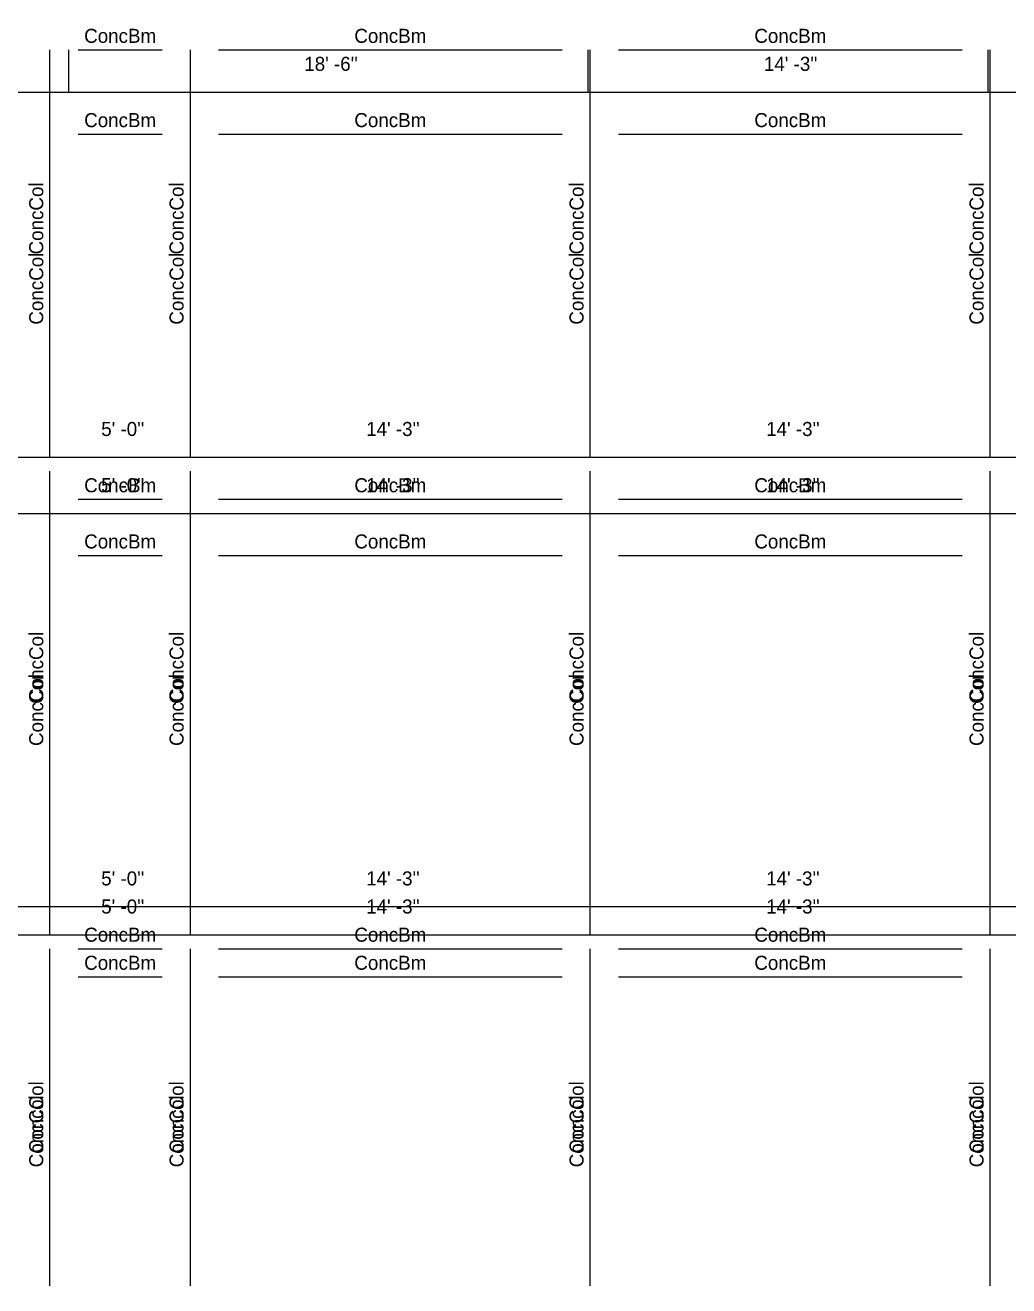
# Model space of a CAD drawing. Extents: x -38 to 2998, y -195 to 11529.
# Drawn here: x 332 to 753, y 2928 to 3467 of the extents above; entities that cross this region are included whole.
import ezdxf
from ezdxf.enums import TextEntityAlignment as Align

# ---------------------------------------------------------------- set-up
doc = ezdxf.new("R2010")
doc.units = 0
doc.header["$MEASUREMENT"] = 0
doc.layers.get('0').update_dxf_attribs({"linetype": 'CONTINUOUS'})
for name, color, linetype in [('CENTERLINES', 7, 'CONTINUOUS'), ('DIMENSIONS', 4, 'CONTINUOUS'), ('TEXT', 5, 'CONTINUOUS')]:
    doc.layers.add(name, color=color, linetype=linetype)
doc.dimstyles.get("Standard").update_dxf_attribs({"dimtxt": 0.18, "dimasz": 0.18, "dimexe": 0.18, "dimexo": 0.0625, "dimgap": 0.09, "dimtad": 0, "dimtih": 1, "dimtoh": 1, "dimdec": 4, "dimzin": 0, "dimtxsty": 'STANDARD', "dimcen": 0.09, "dimazin": 3, "dimtfac": 1, "dimtdec": 4, "dimtofl": 0, "dimtmove": 0, "dimatfit": 3, "dimtolj": 1, "dimtzin": 0})

# ---------------------------------------------------------------- blocks, each defined once
blk = doc.blocks.new('*D2131')
at = {"color": 1, "linetype": 'BYBLOCK'}
for points in [[(236.73, 3094.77), (235.67, 3093.71), (228.25, 3086.29), (227.19, 3085.23)], [(347.73, 3094.77), (346.67, 3093.71), (339.25, 3086.29), (338.19, 3085.23)]]:
    blk.add_solid(points, dxfattribs=at)
at = {"layer": 'DIMENSIONS', "color": 9, "linetype": 'BYBLOCK'}
for p, q in [((231.96, 3090), (231.96, 3108)), ((342.96, 3090), (342.96, 3108))]:
    blk.add_line(p, q, dxfattribs=at)
at = {"layer": 'DIMENSIONS', "color": 0, "linetype": 'BYBLOCK'}
blk.add_line((231.96, 3090), (342.96, 3090), dxfattribs=at)
at = {"layer": 'DIMENSIONS', "color": 0, "linetype": 'BYBLOCK', "insert": (287.46, 3102), "char_height": 6, "attachment_point": 5}
blk.add_mtext("\\A1; 9' -3''", dxfattribs=at)
blk = doc.blocks.new('*D2132')
at = {"color": 1, "linetype": 'BYBLOCK'}
for points in [[(347.73, 3094.77), (346.67, 3093.71), (339.25, 3086.29), (338.19, 3085.23)], [(407.73, 3094.77), (406.67, 3093.71), (399.25, 3086.29), (398.19, 3085.23)]]:
    blk.add_solid(points, dxfattribs=at)
at = {"layer": 'DIMENSIONS', "color": 9, "linetype": 'BYBLOCK'}
for p, q in [((342.96, 3090), (342.96, 3108)), ((402.96, 3090), (402.96, 3108))]:
    blk.add_line(p, q, dxfattribs=at)
at = {"layer": 'DIMENSIONS', "color": 0, "linetype": 'BYBLOCK'}
blk.add_line((342.96, 3090), (402.96, 3090), dxfattribs=at)
at = {"layer": 'DIMENSIONS', "color": 0, "linetype": 'BYBLOCK', "insert": (372.96, 3102), "char_height": 6, "attachment_point": 5}
blk.add_mtext("\\A1; 5' -0''", dxfattribs=at)
blk = doc.blocks.new('*D2133')
at = {"color": 1, "linetype": 'BYBLOCK'}
for points in [[(407.73, 3094.77), (406.67, 3093.71), (399.25, 3086.29), (398.19, 3085.23)], [(578.73, 3094.77), (577.67, 3093.71), (570.25, 3086.29), (569.19, 3085.23)]]:
    blk.add_solid(points, dxfattribs=at)
at = {"layer": 'DIMENSIONS', "color": 9, "linetype": 'BYBLOCK'}
for p, q in [((402.96, 3090), (402.96, 3108)), ((573.96, 3090), (573.96, 3108))]:
    blk.add_line(p, q, dxfattribs=at)
at = {"layer": 'DIMENSIONS', "color": 0, "linetype": 'BYBLOCK'}
blk.add_line((402.96, 3090), (573.96, 3090), dxfattribs=at)
at = {"layer": 'DIMENSIONS', "color": 0, "linetype": 'BYBLOCK', "insert": (488.46, 3102), "char_height": 6, "attachment_point": 5}
blk.add_mtext("\\A1; 14' -3''", dxfattribs=at)
blk = doc.blocks.new('*D2134')
at = {"color": 1, "linetype": 'BYBLOCK'}
for points in [[(578.73, 3094.77), (577.67, 3093.71), (570.25, 3086.29), (569.19, 3085.23)], [(749.73, 3094.77), (748.67, 3093.71), (741.25, 3086.29), (740.19, 3085.23)]]:
    blk.add_solid(points, dxfattribs=at)
at = {"layer": 'DIMENSIONS', "color": 9, "linetype": 'BYBLOCK'}
for p, q in [((573.96, 3090), (573.96, 3108)), ((744.96, 3090), (744.96, 3108))]:
    blk.add_line(p, q, dxfattribs=at)
at = {"layer": 'DIMENSIONS', "color": 0, "linetype": 'BYBLOCK'}
blk.add_line((573.96, 3090), (744.96, 3090), dxfattribs=at)
at = {"layer": 'DIMENSIONS', "color": 0, "linetype": 'BYBLOCK', "insert": (659.46, 3102), "char_height": 6, "attachment_point": 5}
blk.add_mtext("\\A1; 14' -3''", dxfattribs=at)
blk = doc.blocks.new('*D2135')
at = {"color": 1, "linetype": 'BYBLOCK'}
for points in [[(749.73, 3094.77), (748.67, 3093.71), (741.25, 3086.29), (740.19, 3085.23)], [(920.73, 3094.77), (919.67, 3093.71), (912.25, 3086.29), (911.19, 3085.23)]]:
    blk.add_solid(points, dxfattribs=at)
at = {"layer": 'DIMENSIONS', "color": 9, "linetype": 'BYBLOCK'}
for p, q in [((744.96, 3090), (744.96, 3108)), ((915.96, 3090), (915.96, 3108))]:
    blk.add_line(p, q, dxfattribs=at)
at = {"layer": 'DIMENSIONS', "color": 0, "linetype": 'BYBLOCK'}
blk.add_line((744.96, 3090), (915.96, 3090), dxfattribs=at)
at = {"layer": 'DIMENSIONS', "color": 0, "linetype": 'BYBLOCK', "insert": (830.46, 3102), "char_height": 6, "attachment_point": 5}
blk.add_mtext("\\A1; 14' -3''", dxfattribs=at)
blk = doc.blocks.new('*D2152')
at = {"color": 1, "linetype": 'BYBLOCK'}
for points in [[(236.73, 3286.77), (235.67, 3285.71), (228.25, 3278.29), (227.19, 3277.23)], [(347.73, 3286.77), (346.67, 3285.71), (339.25, 3278.29), (338.19, 3277.23)]]:
    blk.add_solid(points, dxfattribs=at)
at = {"layer": 'DIMENSIONS', "color": 9, "linetype": 'BYBLOCK'}
for p, q in [((231.96, 3282), (231.96, 3300)), ((342.96, 3282), (342.96, 3300))]:
    blk.add_line(p, q, dxfattribs=at)
at = {"layer": 'DIMENSIONS', "color": 0, "linetype": 'BYBLOCK'}
blk.add_line((231.96, 3282), (342.96, 3282), dxfattribs=at)
at = {"layer": 'DIMENSIONS', "color": 0, "linetype": 'BYBLOCK', "insert": (287.46, 3294), "char_height": 6, "attachment_point": 5}
blk.add_mtext("\\A1; 9' -3''", dxfattribs=at)
blk = doc.blocks.new('*D2153')
at = {"color": 1, "linetype": 'BYBLOCK'}
for points in [[(347.73, 3286.77), (346.67, 3285.71), (339.25, 3278.29), (338.19, 3277.23)], [(407.73, 3286.77), (406.67, 3285.71), (399.25, 3278.29), (398.19, 3277.23)]]:
    blk.add_solid(points, dxfattribs=at)
at = {"layer": 'DIMENSIONS', "color": 9, "linetype": 'BYBLOCK'}
for p, q in [((342.96, 3282), (342.96, 3300)), ((402.96, 3282), (402.96, 3300))]:
    blk.add_line(p, q, dxfattribs=at)
at = {"layer": 'DIMENSIONS', "color": 0, "linetype": 'BYBLOCK'}
blk.add_line((342.96, 3282), (402.96, 3282), dxfattribs=at)
at = {"layer": 'DIMENSIONS', "color": 0, "linetype": 'BYBLOCK', "insert": (372.96, 3294), "char_height": 6, "attachment_point": 5}
blk.add_mtext("\\A1; 5' -0''", dxfattribs=at)
blk = doc.blocks.new('*D2154')
at = {"color": 1, "linetype": 'BYBLOCK'}
for points in [[(407.73, 3286.77), (406.67, 3285.71), (399.25, 3278.29), (398.19, 3277.23)], [(578.73, 3286.77), (577.67, 3285.71), (570.25, 3278.29), (569.19, 3277.23)]]:
    blk.add_solid(points, dxfattribs=at)
at = {"layer": 'DIMENSIONS', "color": 9, "linetype": 'BYBLOCK'}
for p, q in [((402.96, 3282), (402.96, 3300)), ((573.96, 3282), (573.96, 3300))]:
    blk.add_line(p, q, dxfattribs=at)
at = {"layer": 'DIMENSIONS', "color": 0, "linetype": 'BYBLOCK'}
blk.add_line((402.96, 3282), (573.96, 3282), dxfattribs=at)
at = {"layer": 'DIMENSIONS', "color": 0, "linetype": 'BYBLOCK', "insert": (488.46, 3294), "char_height": 6, "attachment_point": 5}
blk.add_mtext("\\A1; 14' -3''", dxfattribs=at)
blk = doc.blocks.new('*D2155')
at = {"color": 1, "linetype": 'BYBLOCK'}
for points in [[(578.73, 3286.77), (577.67, 3285.71), (570.25, 3278.29), (569.19, 3277.23)], [(749.73, 3286.77), (748.67, 3285.71), (741.25, 3278.29), (740.19, 3277.23)]]:
    blk.add_solid(points, dxfattribs=at)
at = {"layer": 'DIMENSIONS', "color": 9, "linetype": 'BYBLOCK'}
for p, q in [((573.96, 3282), (573.96, 3300)), ((744.96, 3282), (744.96, 3300))]:
    blk.add_line(p, q, dxfattribs=at)
at = {"layer": 'DIMENSIONS', "color": 0, "linetype": 'BYBLOCK'}
blk.add_line((573.96, 3282), (744.96, 3282), dxfattribs=at)
at = {"layer": 'DIMENSIONS', "color": 0, "linetype": 'BYBLOCK', "insert": (659.46, 3294), "char_height": 6, "attachment_point": 5}
blk.add_mtext("\\A1; 14' -3''", dxfattribs=at)
blk = doc.blocks.new('*D2156')
at = {"color": 1, "linetype": 'BYBLOCK'}
for points in [[(749.73, 3286.77), (748.67, 3285.71), (741.25, 3278.29), (740.19, 3277.23)], [(920.73, 3286.77), (919.67, 3285.71), (912.25, 3278.29), (911.19, 3277.23)]]:
    blk.add_solid(points, dxfattribs=at)
at = {"layer": 'DIMENSIONS', "color": 9, "linetype": 'BYBLOCK'}
for p, q in [((744.96, 3282), (744.96, 3300)), ((915.96, 3282), (915.96, 3300))]:
    blk.add_line(p, q, dxfattribs=at)
at = {"layer": 'DIMENSIONS', "color": 0, "linetype": 'BYBLOCK'}
blk.add_line((744.96, 3282), (915.96, 3282), dxfattribs=at)
at = {"layer": 'DIMENSIONS', "color": 0, "linetype": 'BYBLOCK', "insert": (830.46, 3294), "char_height": 6, "attachment_point": 5}
blk.add_mtext("\\A1; 14' -3''", dxfattribs=at)
blk = doc.blocks.new('*D2173')
at = {"color": 1, "linetype": 'BYBLOCK'}
for points in [[(236.73, 3478.77), (235.67, 3477.71), (228.25, 3470.29), (227.19, 3469.23)], [(347.73, 3478.77), (346.67, 3477.71), (339.25, 3470.29), (338.19, 3469.23)]]:
    blk.add_solid(points, dxfattribs=at)
at = {"layer": 'DIMENSIONS', "color": 9, "linetype": 'BYBLOCK'}
for p, q in [((231.96, 3474), (231.96, 3492)), ((342.96, 3474), (342.96, 3492))]:
    blk.add_line(p, q, dxfattribs=at)
at = {"layer": 'DIMENSIONS', "color": 0, "linetype": 'BYBLOCK'}
blk.add_line((231.96, 3474), (342.96, 3474), dxfattribs=at)
at = {"layer": 'DIMENSIONS', "color": 0, "linetype": 'BYBLOCK', "insert": (287.46, 3486), "char_height": 6, "attachment_point": 5}
blk.add_mtext("\\A1; 9' -3''", dxfattribs=at)
blk = doc.blocks.new('*D2174')
at = {"color": 1, "linetype": 'BYBLOCK'}
for points in [[(347.73, 3478.77), (346.67, 3477.71), (339.25, 3470.29), (338.19, 3469.23)], [(407.73, 3478.77), (406.67, 3477.71), (399.25, 3470.29), (398.19, 3469.23)]]:
    blk.add_solid(points, dxfattribs=at)
at = {"layer": 'DIMENSIONS', "color": 9, "linetype": 'BYBLOCK'}
for p, q in [((342.96, 3474), (342.96, 3492)), ((402.96, 3474), (402.96, 3492))]:
    blk.add_line(p, q, dxfattribs=at)
at = {"layer": 'DIMENSIONS', "color": 0, "linetype": 'BYBLOCK'}
blk.add_line((342.96, 3474), (402.96, 3474), dxfattribs=at)
at = {"layer": 'DIMENSIONS', "color": 0, "linetype": 'BYBLOCK', "insert": (372.96, 3486), "char_height": 6, "attachment_point": 5}
blk.add_mtext("\\A1; 5' -0''", dxfattribs=at)
blk = doc.blocks.new('*D2175')
at = {"color": 1, "linetype": 'BYBLOCK'}
for points in [[(407.73, 3478.77), (406.67, 3477.71), (399.25, 3470.29), (398.19, 3469.23)], [(578.73, 3478.77), (577.67, 3477.71), (570.25, 3470.29), (569.19, 3469.23)]]:
    blk.add_solid(points, dxfattribs=at)
at = {"layer": 'DIMENSIONS', "color": 9, "linetype": 'BYBLOCK'}
for p, q in [((402.96, 3474), (402.96, 3492)), ((573.96, 3474), (573.96, 3492))]:
    blk.add_line(p, q, dxfattribs=at)
at = {"layer": 'DIMENSIONS', "color": 0, "linetype": 'BYBLOCK'}
blk.add_line((402.96, 3474), (573.96, 3474), dxfattribs=at)
at = {"layer": 'DIMENSIONS', "color": 0, "linetype": 'BYBLOCK', "insert": (488.46, 3486), "char_height": 6, "attachment_point": 5}
blk.add_mtext("\\A1; 14' -3''", dxfattribs=at)
blk = doc.blocks.new('*D2176')
at = {"color": 1, "linetype": 'BYBLOCK'}
for points in [[(578.73, 3478.77), (577.67, 3477.71), (570.25, 3470.29), (569.19, 3469.23)], [(749.73, 3478.77), (748.67, 3477.71), (741.25, 3470.29), (740.19, 3469.23)]]:
    blk.add_solid(points, dxfattribs=at)
at = {"layer": 'DIMENSIONS', "color": 9, "linetype": 'BYBLOCK'}
for p, q in [((573.96, 3474), (573.96, 3492)), ((744.96, 3474), (744.96, 3492))]:
    blk.add_line(p, q, dxfattribs=at)
at = {"layer": 'DIMENSIONS', "color": 0, "linetype": 'BYBLOCK'}
blk.add_line((573.96, 3474), (744.96, 3474), dxfattribs=at)
at = {"layer": 'DIMENSIONS', "color": 0, "linetype": 'BYBLOCK', "insert": (659.46, 3486), "char_height": 6, "attachment_point": 5}
blk.add_mtext("\\A1; 14' -3''", dxfattribs=at)
blk = doc.blocks.new('*D2177')
at = {"color": 1, "linetype": 'BYBLOCK'}
for points in [[(749.73, 3478.77), (748.67, 3477.71), (741.25, 3470.29), (740.19, 3469.23)], [(920.73, 3478.77), (919.67, 3477.71), (912.25, 3470.29), (911.19, 3469.23)]]:
    blk.add_solid(points, dxfattribs=at)
at = {"layer": 'DIMENSIONS', "color": 9, "linetype": 'BYBLOCK'}
for p, q in [((744.96, 3474), (744.96, 3492)), ((915.96, 3474), (915.96, 3492))]:
    blk.add_line(p, q, dxfattribs=at)
at = {"layer": 'DIMENSIONS', "color": 0, "linetype": 'BYBLOCK'}
blk.add_line((744.96, 3474), (915.96, 3474), dxfattribs=at)
at = {"layer": 'DIMENSIONS', "color": 0, "linetype": 'BYBLOCK', "insert": (830.46, 3486), "char_height": 6, "attachment_point": 5}
blk.add_mtext("\\A1; 14' -3''", dxfattribs=at)
blk = doc.blocks.new('*D2622')
at = {"color": 1, "linetype": 'BYBLOCK'}
for points in [[(236.73, 3082.77), (235.67, 3081.71), (228.25, 3074.29), (227.19, 3073.23)], [(347.73, 3082.77), (346.67, 3081.71), (339.25, 3074.29), (338.19, 3073.23)]]:
    blk.add_solid(points, dxfattribs=at)
at = {"layer": 'DIMENSIONS', "color": 9, "linetype": 'BYBLOCK'}
for p, q in [((231.96, 3078), (231.96, 3096)), ((342.96, 3078), (342.96, 3096))]:
    blk.add_line(p, q, dxfattribs=at)
at = {"layer": 'DIMENSIONS', "color": 0, "linetype": 'BYBLOCK'}
blk.add_line((231.96, 3078), (342.96, 3078), dxfattribs=at)
at = {"layer": 'DIMENSIONS', "color": 0, "linetype": 'BYBLOCK', "insert": (287.46, 3090), "char_height": 6, "attachment_point": 5}
blk.add_mtext("\\A1; 9' -3''", dxfattribs=at)
blk = doc.blocks.new('*D2623')
at = {"color": 1, "linetype": 'BYBLOCK'}
for points in [[(347.73, 3082.77), (346.67, 3081.71), (339.25, 3074.29), (338.19, 3073.23)], [(407.73, 3082.77), (406.67, 3081.71), (399.25, 3074.29), (398.19, 3073.23)]]:
    blk.add_solid(points, dxfattribs=at)
at = {"layer": 'DIMENSIONS', "color": 9, "linetype": 'BYBLOCK'}
for p, q in [((342.96, 3078), (342.96, 3096)), ((402.96, 3078), (402.96, 3096))]:
    blk.add_line(p, q, dxfattribs=at)
at = {"layer": 'DIMENSIONS', "color": 0, "linetype": 'BYBLOCK'}
blk.add_line((342.96, 3078), (402.96, 3078), dxfattribs=at)
at = {"layer": 'DIMENSIONS', "color": 0, "linetype": 'BYBLOCK', "insert": (372.96, 3090), "char_height": 6, "attachment_point": 5}
blk.add_mtext("\\A1; 5' -0''", dxfattribs=at)
blk = doc.blocks.new('*D2624')
at = {"color": 1, "linetype": 'BYBLOCK'}
for points in [[(407.73, 3082.77), (406.67, 3081.71), (399.25, 3074.29), (398.19, 3073.23)], [(578.73, 3082.77), (577.67, 3081.71), (570.25, 3074.29), (569.19, 3073.23)]]:
    blk.add_solid(points, dxfattribs=at)
at = {"layer": 'DIMENSIONS', "color": 9, "linetype": 'BYBLOCK'}
for p, q in [((402.96, 3078), (402.96, 3096)), ((573.96, 3078), (573.96, 3096))]:
    blk.add_line(p, q, dxfattribs=at)
at = {"layer": 'DIMENSIONS', "color": 0, "linetype": 'BYBLOCK'}
blk.add_line((402.96, 3078), (573.96, 3078), dxfattribs=at)
at = {"layer": 'DIMENSIONS', "color": 0, "linetype": 'BYBLOCK', "insert": (488.46, 3090), "char_height": 6, "attachment_point": 5}
blk.add_mtext("\\A1; 14' -3''", dxfattribs=at)
blk = doc.blocks.new('*D2625')
at = {"color": 1, "linetype": 'BYBLOCK'}
for points in [[(578.73, 3082.77), (577.67, 3081.71), (570.25, 3074.29), (569.19, 3073.23)], [(749.73, 3082.77), (748.67, 3081.71), (741.25, 3074.29), (740.19, 3073.23)]]:
    blk.add_solid(points, dxfattribs=at)
at = {"layer": 'DIMENSIONS', "color": 9, "linetype": 'BYBLOCK'}
for p, q in [((573.96, 3078), (573.96, 3096)), ((744.96, 3078), (744.96, 3096))]:
    blk.add_line(p, q, dxfattribs=at)
at = {"layer": 'DIMENSIONS', "color": 0, "linetype": 'BYBLOCK'}
blk.add_line((573.96, 3078), (744.96, 3078), dxfattribs=at)
at = {"layer": 'DIMENSIONS', "color": 0, "linetype": 'BYBLOCK', "insert": (659.46, 3090), "char_height": 6, "attachment_point": 5}
blk.add_mtext("\\A1; 14' -3''", dxfattribs=at)
blk = doc.blocks.new('*D2626')
at = {"color": 1, "linetype": 'BYBLOCK'}
for points in [[(749.73, 3082.77), (748.67, 3081.71), (741.25, 3074.29), (740.19, 3073.23)], [(920.73, 3082.77), (919.67, 3081.71), (912.25, 3074.29), (911.19, 3073.23)]]:
    blk.add_solid(points, dxfattribs=at)
at = {"layer": 'DIMENSIONS', "color": 9, "linetype": 'BYBLOCK'}
for p, q in [((744.96, 3078), (744.96, 3096)), ((915.96, 3078), (915.96, 3096))]:
    blk.add_line(p, q, dxfattribs=at)
at = {"layer": 'DIMENSIONS', "color": 0, "linetype": 'BYBLOCK'}
blk.add_line((744.96, 3078), (915.96, 3078), dxfattribs=at)
at = {"layer": 'DIMENSIONS', "color": 0, "linetype": 'BYBLOCK', "insert": (830.46, 3090), "char_height": 6, "attachment_point": 5}
blk.add_mtext("\\A1; 14' -3''", dxfattribs=at)
blk = doc.blocks.new('*D2643')
at = {"color": 1, "linetype": 'BYBLOCK'}
for points in [[(236.73, 3262.77), (235.67, 3261.71), (228.25, 3254.29), (227.19, 3253.23)], [(347.73, 3262.77), (346.67, 3261.71), (339.25, 3254.29), (338.19, 3253.23)]]:
    blk.add_solid(points, dxfattribs=at)
at = {"layer": 'DIMENSIONS', "color": 9, "linetype": 'BYBLOCK'}
for p, q in [((231.96, 3258), (231.96, 3276)), ((342.96, 3258), (342.96, 3276))]:
    blk.add_line(p, q, dxfattribs=at)
at = {"layer": 'DIMENSIONS', "color": 0, "linetype": 'BYBLOCK'}
blk.add_line((231.96, 3258), (342.96, 3258), dxfattribs=at)
at = {"layer": 'DIMENSIONS', "color": 0, "linetype": 'BYBLOCK', "insert": (287.46, 3270), "char_height": 6, "attachment_point": 5}
blk.add_mtext("\\A1; 9' -3''", dxfattribs=at)
blk = doc.blocks.new('*D2644')
at = {"color": 1, "linetype": 'BYBLOCK'}
for points in [[(347.73, 3262.77), (346.67, 3261.71), (339.25, 3254.29), (338.19, 3253.23)], [(407.73, 3262.77), (406.67, 3261.71), (399.25, 3254.29), (398.19, 3253.23)]]:
    blk.add_solid(points, dxfattribs=at)
at = {"layer": 'DIMENSIONS', "color": 9, "linetype": 'BYBLOCK'}
for p, q in [((342.96, 3258), (342.96, 3276)), ((402.96, 3258), (402.96, 3276))]:
    blk.add_line(p, q, dxfattribs=at)
at = {"layer": 'DIMENSIONS', "color": 0, "linetype": 'BYBLOCK'}
blk.add_line((342.96, 3258), (402.96, 3258), dxfattribs=at)
at = {"layer": 'DIMENSIONS', "color": 0, "linetype": 'BYBLOCK', "insert": (372.96, 3270), "char_height": 6, "attachment_point": 5}
blk.add_mtext("\\A1; 5' -0''", dxfattribs=at)
blk = doc.blocks.new('*D2645')
at = {"color": 1, "linetype": 'BYBLOCK'}
for points in [[(407.73, 3262.77), (406.67, 3261.71), (399.25, 3254.29), (398.19, 3253.23)], [(578.73, 3262.77), (577.67, 3261.71), (570.25, 3254.29), (569.19, 3253.23)]]:
    blk.add_solid(points, dxfattribs=at)
at = {"layer": 'DIMENSIONS', "color": 9, "linetype": 'BYBLOCK'}
for p, q in [((402.96, 3258), (402.96, 3276)), ((573.96, 3258), (573.96, 3276))]:
    blk.add_line(p, q, dxfattribs=at)
at = {"layer": 'DIMENSIONS', "color": 0, "linetype": 'BYBLOCK'}
blk.add_line((402.96, 3258), (573.96, 3258), dxfattribs=at)
at = {"layer": 'DIMENSIONS', "color": 0, "linetype": 'BYBLOCK', "insert": (488.46, 3270), "char_height": 6, "attachment_point": 5}
blk.add_mtext("\\A1; 14' -3''", dxfattribs=at)
blk = doc.blocks.new('*D2646')
at = {"color": 1, "linetype": 'BYBLOCK'}
for points in [[(578.73, 3262.77), (577.67, 3261.71), (570.25, 3254.29), (569.19, 3253.23)], [(749.73, 3262.77), (748.67, 3261.71), (741.25, 3254.29), (740.19, 3253.23)]]:
    blk.add_solid(points, dxfattribs=at)
at = {"layer": 'DIMENSIONS', "color": 9, "linetype": 'BYBLOCK'}
for p, q in [((573.96, 3258), (573.96, 3276)), ((744.96, 3258), (744.96, 3276))]:
    blk.add_line(p, q, dxfattribs=at)
at = {"layer": 'DIMENSIONS', "color": 0, "linetype": 'BYBLOCK'}
blk.add_line((573.96, 3258), (744.96, 3258), dxfattribs=at)
at = {"layer": 'DIMENSIONS', "color": 0, "linetype": 'BYBLOCK', "insert": (659.46, 3270), "char_height": 6, "attachment_point": 5}
blk.add_mtext("\\A1; 14' -3''", dxfattribs=at)
blk = doc.blocks.new('*D2647')
at = {"color": 1, "linetype": 'BYBLOCK'}
for points in [[(749.73, 3262.77), (748.67, 3261.71), (741.25, 3254.29), (740.19, 3253.23)], [(920.73, 3262.77), (919.67, 3261.71), (912.25, 3254.29), (911.19, 3253.23)]]:
    blk.add_solid(points, dxfattribs=at)
at = {"layer": 'DIMENSIONS', "color": 9, "linetype": 'BYBLOCK'}
for p, q in [((744.96, 3258), (744.96, 3276)), ((915.96, 3258), (915.96, 3276))]:
    blk.add_line(p, q, dxfattribs=at)
at = {"layer": 'DIMENSIONS', "color": 0, "linetype": 'BYBLOCK'}
blk.add_line((744.96, 3258), (915.96, 3258), dxfattribs=at)
at = {"layer": 'DIMENSIONS', "color": 0, "linetype": 'BYBLOCK', "insert": (830.46, 3270), "char_height": 6, "attachment_point": 5}
blk.add_mtext("\\A1; 14' -3''", dxfattribs=at)
blk = doc.blocks.new('*D2664')
at = {"color": 1, "linetype": 'BYBLOCK'}
for points in [[(244.77, 3442.77), (243.71, 3441.71), (236.29, 3434.29), (235.23, 3433.23)], [(355.77, 3442.77), (354.71, 3441.71), (347.29, 3434.29), (346.23, 3433.23)]]:
    blk.add_solid(points, dxfattribs=at)
at = {"layer": 'DIMENSIONS', "color": 9, "linetype": 'BYBLOCK'}
for p, q in [((240, 3438), (240, 3456)), ((351, 3438), (351, 3456))]:
    blk.add_line(p, q, dxfattribs=at)
at = {"layer": 'DIMENSIONS', "color": 0, "linetype": 'BYBLOCK'}
blk.add_line((240, 3438), (351, 3438), dxfattribs=at)
at = {"layer": 'DIMENSIONS', "color": 0, "linetype": 'BYBLOCK', "insert": (295.5, 3450), "char_height": 6, "attachment_point": 5}
blk.add_mtext("\\A1; 9' -3''", dxfattribs=at)
blk = doc.blocks.new('*D2665')
at = {"color": 1, "linetype": 'BYBLOCK'}
for points in [[(355.77, 3442.77), (354.71, 3441.71), (347.29, 3434.29), (346.23, 3433.23)], [(577.77, 3442.77), (576.71, 3441.71), (569.29, 3434.29), (568.23, 3433.23)]]:
    blk.add_solid(points, dxfattribs=at)
at = {"layer": 'DIMENSIONS', "color": 9, "linetype": 'BYBLOCK'}
for p, q in [((351, 3438), (351, 3456)), ((573, 3438), (573, 3456))]:
    blk.add_line(p, q, dxfattribs=at)
at = {"layer": 'DIMENSIONS', "color": 0, "linetype": 'BYBLOCK'}
blk.add_line((351, 3438), (573, 3438), dxfattribs=at)
at = {"layer": 'DIMENSIONS', "color": 0, "linetype": 'BYBLOCK', "insert": (462, 3450), "char_height": 6, "attachment_point": 5}
blk.add_mtext("\\A1; 18' -6''", dxfattribs=at)
blk = doc.blocks.new('*D2666')
at = {"color": 1, "linetype": 'BYBLOCK'}
for points in [[(577.77, 3442.77), (576.71, 3441.71), (569.29, 3434.29), (568.23, 3433.23)], [(748.77, 3442.77), (747.71, 3441.71), (740.29, 3434.29), (739.23, 3433.23)]]:
    blk.add_solid(points, dxfattribs=at)
at = {"layer": 'DIMENSIONS', "color": 9, "linetype": 'BYBLOCK'}
for p, q in [((573, 3438), (573, 3456)), ((744, 3438), (744, 3456))]:
    blk.add_line(p, q, dxfattribs=at)
at = {"layer": 'DIMENSIONS', "color": 0, "linetype": 'BYBLOCK'}
blk.add_line((573, 3438), (744, 3438), dxfattribs=at)
at = {"layer": 'DIMENSIONS', "color": 0, "linetype": 'BYBLOCK', "insert": (658.5, 3450), "char_height": 6, "attachment_point": 5}
blk.add_mtext("\\A1; 14' -3''", dxfattribs=at)
blk = doc.blocks.new('*D2667')
at = {"color": 1, "linetype": 'BYBLOCK'}
for points in [[(748.77, 3442.77), (747.71, 3441.71), (740.29, 3434.29), (739.23, 3433.23)], [(919.77, 3442.77), (918.71, 3441.71), (911.29, 3434.29), (910.23, 3433.23)]]:
    blk.add_solid(points, dxfattribs=at)
at = {"layer": 'DIMENSIONS', "color": 9, "linetype": 'BYBLOCK'}
for p, q in [((744, 3438), (744, 3456)), ((915, 3438), (915, 3456))]:
    blk.add_line(p, q, dxfattribs=at)
at = {"layer": 'DIMENSIONS', "color": 0, "linetype": 'BYBLOCK'}
blk.add_line((744, 3438), (915, 3438), dxfattribs=at)
at = {"layer": 'DIMENSIONS', "color": 0, "linetype": 'BYBLOCK', "insert": (829.5, 3450), "char_height": 6, "attachment_point": 5}
blk.add_mtext("\\A1; 14' -3''", dxfattribs=at)
blk = doc.blocks.new('*D3092')
at = {"color": 1, "linetype": 'BYBLOCK'}
for points in [[(236.73, 3082.77), (235.67, 3081.71), (228.25, 3074.29), (227.19, 3073.23)], [(347.73, 3082.77), (346.67, 3081.71), (339.25, 3074.29), (338.19, 3073.23)]]:
    blk.add_solid(points, dxfattribs=at)
at = {"layer": 'DIMENSIONS', "color": 9, "linetype": 'BYBLOCK'}
for p, q in [((231.96, 3078), (231.96, 3096)), ((342.96, 3078), (342.96, 3096))]:
    blk.add_line(p, q, dxfattribs=at)
at = {"layer": 'DIMENSIONS', "color": 0, "linetype": 'BYBLOCK'}
blk.add_line((231.96, 3078), (342.96, 3078), dxfattribs=at)
at = {"layer": 'DIMENSIONS', "color": 0, "linetype": 'BYBLOCK', "insert": (287.46, 3090), "char_height": 6, "attachment_point": 5}
blk.add_mtext("\\A1; 9' -3''", dxfattribs=at)
blk = doc.blocks.new('*D3093')
at = {"color": 1, "linetype": 'BYBLOCK'}
for points in [[(347.73, 3082.77), (346.67, 3081.71), (339.25, 3074.29), (338.19, 3073.23)], [(407.73, 3082.77), (406.67, 3081.71), (399.25, 3074.29), (398.19, 3073.23)]]:
    blk.add_solid(points, dxfattribs=at)
at = {"layer": 'DIMENSIONS', "color": 9, "linetype": 'BYBLOCK'}
for p, q in [((342.96, 3078), (342.96, 3096)), ((402.96, 3078), (402.96, 3096))]:
    blk.add_line(p, q, dxfattribs=at)
at = {"layer": 'DIMENSIONS', "color": 0, "linetype": 'BYBLOCK'}
blk.add_line((342.96, 3078), (402.96, 3078), dxfattribs=at)
at = {"layer": 'DIMENSIONS', "color": 0, "linetype": 'BYBLOCK', "insert": (372.96, 3090), "char_height": 6, "attachment_point": 5}
blk.add_mtext("\\A1; 5' -0''", dxfattribs=at)
blk = doc.blocks.new('*D3094')
at = {"color": 1, "linetype": 'BYBLOCK'}
for points in [[(407.73, 3082.77), (406.67, 3081.71), (399.25, 3074.29), (398.19, 3073.23)], [(578.73, 3082.77), (577.67, 3081.71), (570.25, 3074.29), (569.19, 3073.23)]]:
    blk.add_solid(points, dxfattribs=at)
at = {"layer": 'DIMENSIONS', "color": 9, "linetype": 'BYBLOCK'}
for p, q in [((402.96, 3078), (402.96, 3096)), ((573.96, 3078), (573.96, 3096))]:
    blk.add_line(p, q, dxfattribs=at)
at = {"layer": 'DIMENSIONS', "color": 0, "linetype": 'BYBLOCK'}
blk.add_line((402.96, 3078), (573.96, 3078), dxfattribs=at)
at = {"layer": 'DIMENSIONS', "color": 0, "linetype": 'BYBLOCK', "insert": (488.46, 3090), "char_height": 6, "attachment_point": 5}
blk.add_mtext("\\A1; 14' -3''", dxfattribs=at)
blk = doc.blocks.new('*D3095')
at = {"color": 1, "linetype": 'BYBLOCK'}
for points in [[(578.73, 3082.77), (577.67, 3081.71), (570.25, 3074.29), (569.19, 3073.23)], [(749.73, 3082.77), (748.67, 3081.71), (741.25, 3074.29), (740.19, 3073.23)]]:
    blk.add_solid(points, dxfattribs=at)
at = {"layer": 'DIMENSIONS', "color": 9, "linetype": 'BYBLOCK'}
for p, q in [((573.96, 3078), (573.96, 3096)), ((744.96, 3078), (744.96, 3096))]:
    blk.add_line(p, q, dxfattribs=at)
at = {"layer": 'DIMENSIONS', "color": 0, "linetype": 'BYBLOCK'}
blk.add_line((573.96, 3078), (744.96, 3078), dxfattribs=at)
at = {"layer": 'DIMENSIONS', "color": 0, "linetype": 'BYBLOCK', "insert": (659.46, 3090), "char_height": 6, "attachment_point": 5}
blk.add_mtext("\\A1; 14' -3''", dxfattribs=at)
blk = doc.blocks.new('*D3096')
at = {"color": 1, "linetype": 'BYBLOCK'}
for points in [[(749.73, 3082.77), (748.67, 3081.71), (741.25, 3074.29), (740.19, 3073.23)], [(920.73, 3082.77), (919.67, 3081.71), (912.25, 3074.29), (911.19, 3073.23)]]:
    blk.add_solid(points, dxfattribs=at)
at = {"layer": 'DIMENSIONS', "color": 9, "linetype": 'BYBLOCK'}
for p, q in [((744.96, 3078), (744.96, 3096)), ((915.96, 3078), (915.96, 3096))]:
    blk.add_line(p, q, dxfattribs=at)
at = {"layer": 'DIMENSIONS', "color": 0, "linetype": 'BYBLOCK'}
blk.add_line((744.96, 3078), (915.96, 3078), dxfattribs=at)
at = {"layer": 'DIMENSIONS', "color": 0, "linetype": 'BYBLOCK', "insert": (830.46, 3090), "char_height": 6, "attachment_point": 5}
blk.add_mtext("\\A1; 14' -3''", dxfattribs=at)
blk = doc.blocks.new('*D3113')
at = {"color": 1, "linetype": 'BYBLOCK'}
for points in [[(236.73, 3262.77), (235.67, 3261.71), (228.25, 3254.29), (227.19, 3253.23)], [(347.73, 3262.77), (346.67, 3261.71), (339.25, 3254.29), (338.19, 3253.23)]]:
    blk.add_solid(points, dxfattribs=at)
at = {"layer": 'DIMENSIONS', "color": 9, "linetype": 'BYBLOCK'}
for p, q in [((231.96, 3258), (231.96, 3276)), ((342.96, 3258), (342.96, 3276))]:
    blk.add_line(p, q, dxfattribs=at)
at = {"layer": 'DIMENSIONS', "color": 0, "linetype": 'BYBLOCK'}
blk.add_line((231.96, 3258), (342.96, 3258), dxfattribs=at)
at = {"layer": 'DIMENSIONS', "color": 0, "linetype": 'BYBLOCK', "insert": (287.46, 3270), "char_height": 6, "attachment_point": 5}
blk.add_mtext("\\A1; 9' -3''", dxfattribs=at)
blk = doc.blocks.new('*D3114')
at = {"color": 1, "linetype": 'BYBLOCK'}
for points in [[(347.73, 3262.77), (346.67, 3261.71), (339.25, 3254.29), (338.19, 3253.23)], [(407.73, 3262.77), (406.67, 3261.71), (399.25, 3254.29), (398.19, 3253.23)]]:
    blk.add_solid(points, dxfattribs=at)
at = {"layer": 'DIMENSIONS', "color": 9, "linetype": 'BYBLOCK'}
for p, q in [((342.96, 3258), (342.96, 3276)), ((402.96, 3258), (402.96, 3276))]:
    blk.add_line(p, q, dxfattribs=at)
at = {"layer": 'DIMENSIONS', "color": 0, "linetype": 'BYBLOCK'}
blk.add_line((342.96, 3258), (402.96, 3258), dxfattribs=at)
at = {"layer": 'DIMENSIONS', "color": 0, "linetype": 'BYBLOCK', "insert": (372.96, 3270), "char_height": 6, "attachment_point": 5}
blk.add_mtext("\\A1; 5' -0''", dxfattribs=at)
blk = doc.blocks.new('*D3115')
at = {"color": 1, "linetype": 'BYBLOCK'}
for points in [[(407.73, 3262.77), (406.67, 3261.71), (399.25, 3254.29), (398.19, 3253.23)], [(578.73, 3262.77), (577.67, 3261.71), (570.25, 3254.29), (569.19, 3253.23)]]:
    blk.add_solid(points, dxfattribs=at)
at = {"layer": 'DIMENSIONS', "color": 9, "linetype": 'BYBLOCK'}
for p, q in [((402.96, 3258), (402.96, 3276)), ((573.96, 3258), (573.96, 3276))]:
    blk.add_line(p, q, dxfattribs=at)
at = {"layer": 'DIMENSIONS', "color": 0, "linetype": 'BYBLOCK'}
blk.add_line((402.96, 3258), (573.96, 3258), dxfattribs=at)
at = {"layer": 'DIMENSIONS', "color": 0, "linetype": 'BYBLOCK', "insert": (488.46, 3270), "char_height": 6, "attachment_point": 5}
blk.add_mtext("\\A1; 14' -3''", dxfattribs=at)
blk = doc.blocks.new('*D3116')
at = {"color": 1, "linetype": 'BYBLOCK'}
for points in [[(578.73, 3262.77), (577.67, 3261.71), (570.25, 3254.29), (569.19, 3253.23)], [(749.73, 3262.77), (748.67, 3261.71), (741.25, 3254.29), (740.19, 3253.23)]]:
    blk.add_solid(points, dxfattribs=at)
at = {"layer": 'DIMENSIONS', "color": 9, "linetype": 'BYBLOCK'}
for p, q in [((573.96, 3258), (573.96, 3276)), ((744.96, 3258), (744.96, 3276))]:
    blk.add_line(p, q, dxfattribs=at)
at = {"layer": 'DIMENSIONS', "color": 0, "linetype": 'BYBLOCK'}
blk.add_line((573.96, 3258), (744.96, 3258), dxfattribs=at)
at = {"layer": 'DIMENSIONS', "color": 0, "linetype": 'BYBLOCK', "insert": (659.46, 3270), "char_height": 6, "attachment_point": 5}
blk.add_mtext("\\A1; 14' -3''", dxfattribs=at)
blk = doc.blocks.new('*D3117')
at = {"color": 1, "linetype": 'BYBLOCK'}
for points in [[(749.73, 3262.77), (748.67, 3261.71), (741.25, 3254.29), (740.19, 3253.23)], [(920.73, 3262.77), (919.67, 3261.71), (912.25, 3254.29), (911.19, 3253.23)]]:
    blk.add_solid(points, dxfattribs=at)
at = {"layer": 'DIMENSIONS', "color": 9, "linetype": 'BYBLOCK'}
for p, q in [((744.96, 3258), (744.96, 3276)), ((915.96, 3258), (915.96, 3276))]:
    blk.add_line(p, q, dxfattribs=at)
at = {"layer": 'DIMENSIONS', "color": 0, "linetype": 'BYBLOCK'}
blk.add_line((744.96, 3258), (915.96, 3258), dxfattribs=at)
at = {"layer": 'DIMENSIONS', "color": 0, "linetype": 'BYBLOCK', "insert": (830.46, 3270), "char_height": 6, "attachment_point": 5}
blk.add_mtext("\\A1; 14' -3''", dxfattribs=at)
blk = doc.blocks.new('*D3134')
at = {"color": 1, "linetype": 'BYBLOCK'}
for points in [[(244.77, 3442.77), (243.71, 3441.71), (236.29, 3434.29), (235.23, 3433.23)], [(355.77, 3442.77), (354.71, 3441.71), (347.29, 3434.29), (346.23, 3433.23)]]:
    blk.add_solid(points, dxfattribs=at)
at = {"layer": 'DIMENSIONS', "color": 9, "linetype": 'BYBLOCK'}
for p, q in [((240, 3438), (240, 3456)), ((351, 3438), (351, 3456))]:
    blk.add_line(p, q, dxfattribs=at)
at = {"layer": 'DIMENSIONS', "color": 0, "linetype": 'BYBLOCK'}
blk.add_line((240, 3438), (351, 3438), dxfattribs=at)
at = {"layer": 'DIMENSIONS', "color": 0, "linetype": 'BYBLOCK', "insert": (295.5, 3450), "char_height": 6, "attachment_point": 5}
blk.add_mtext("\\A1; 9' -3''", dxfattribs=at)
blk = doc.blocks.new('*D3135')
at = {"color": 1, "linetype": 'BYBLOCK'}
for points in [[(355.77, 3442.77), (354.71, 3441.71), (347.29, 3434.29), (346.23, 3433.23)], [(577.77, 3442.77), (576.71, 3441.71), (569.29, 3434.29), (568.23, 3433.23)]]:
    blk.add_solid(points, dxfattribs=at)
at = {"layer": 'DIMENSIONS', "color": 9, "linetype": 'BYBLOCK'}
for p, q in [((351, 3438), (351, 3456)), ((573, 3438), (573, 3456))]:
    blk.add_line(p, q, dxfattribs=at)
at = {"layer": 'DIMENSIONS', "color": 0, "linetype": 'BYBLOCK'}
blk.add_line((351, 3438), (573, 3438), dxfattribs=at)
at = {"layer": 'DIMENSIONS', "color": 0, "linetype": 'BYBLOCK', "insert": (462, 3450), "char_height": 6, "attachment_point": 5}
blk.add_mtext("\\A1; 18' -6''", dxfattribs=at)
blk = doc.blocks.new('*D3136')
at = {"color": 1, "linetype": 'BYBLOCK'}
for points in [[(577.77, 3442.77), (576.71, 3441.71), (569.29, 3434.29), (568.23, 3433.23)], [(748.77, 3442.77), (747.71, 3441.71), (740.29, 3434.29), (739.23, 3433.23)]]:
    blk.add_solid(points, dxfattribs=at)
at = {"layer": 'DIMENSIONS', "color": 9, "linetype": 'BYBLOCK'}
for p, q in [((573, 3438), (573, 3456)), ((744, 3438), (744, 3456))]:
    blk.add_line(p, q, dxfattribs=at)
at = {"layer": 'DIMENSIONS', "color": 0, "linetype": 'BYBLOCK'}
blk.add_line((573, 3438), (744, 3438), dxfattribs=at)
at = {"layer": 'DIMENSIONS', "color": 0, "linetype": 'BYBLOCK', "insert": (658.5, 3450), "char_height": 6, "attachment_point": 5}
blk.add_mtext("\\A1; 14' -3''", dxfattribs=at)
blk = doc.blocks.new('*D3137')
at = {"color": 1, "linetype": 'BYBLOCK'}
for points in [[(748.77, 3442.77), (747.71, 3441.71), (740.29, 3434.29), (739.23, 3433.23)], [(919.77, 3442.77), (918.71, 3441.71), (911.29, 3434.29), (910.23, 3433.23)]]:
    blk.add_solid(points, dxfattribs=at)
at = {"layer": 'DIMENSIONS', "color": 9, "linetype": 'BYBLOCK'}
for p, q in [((744, 3438), (744, 3456)), ((915, 3438), (915, 3456))]:
    blk.add_line(p, q, dxfattribs=at)
at = {"layer": 'DIMENSIONS', "color": 0, "linetype": 'BYBLOCK'}
blk.add_line((744, 3438), (915, 3438), dxfattribs=at)
at = {"layer": 'DIMENSIONS', "color": 0, "linetype": 'BYBLOCK', "insert": (829.5, 3450), "char_height": 6, "attachment_point": 5}
blk.add_mtext("\\A1; 14' -3''", dxfattribs=at)

msp = doc.modelspace()

# ---------------------------------------------------------------- linework, layer by layer
at = {"layer": 'CENTERLINES', "color": 0, "linetype": 'CONTINUOUS'}
for p, q in [((342.96, 3312), (342.96, 3456)), ((354.96, 3456), (390.96, 3456)), ((402.96, 3312), (402.96, 3456)), ((414.96, 3456), (561.96, 3456)), ((573.96, 3312), (573.96, 3456)), ((585.96, 3456), (732.96, 3456)), ((744.96, 3312), (744.96, 3456)), ((342.96, 3288), (342.96, 3420)), ((342.96, 3288), (342.96, 3420)), ((354.96, 3420), (390.96, 3420)), ((354.96, 3420), (390.96, 3420)), ((402.96, 3288), (402.96, 3420)), ((402.96, 3288), (402.96, 3420)), ((414.96, 3420), (561.96, 3420)), ((414.96, 3420), (561.96, 3420)), ((573.96, 3288), (573.96, 3420)), ((573.96, 3288), (573.96, 3420)), ((585.96, 3420), (732.96, 3420)), ((585.96, 3420), (732.96, 3420)), ((744.96, 3288), (744.96, 3420)), ((744.96, 3288), (744.96, 3420)), ((342.96, 3120), (342.96, 3264)), ((354.96, 3264), (390.96, 3264)), ((402.96, 3120), (402.96, 3264)), ((414.96, 3264), (561.96, 3264)), ((573.96, 3120), (573.96, 3264)), ((585.96, 3264), (732.96, 3264)), ((744.96, 3120), (744.96, 3264)), ((342.96, 3108), (342.96, 3240)), ((342.96, 3108), (342.96, 3240)), ((354.96, 3240), (390.96, 3240)), ((354.96, 3240), (390.96, 3240)), ((402.96, 3108), (402.96, 3240)), ((402.96, 3108), (402.96, 3240)), ((414.96, 3240), (561.96, 3240)), ((414.96, 3240), (561.96, 3240)), ((573.96, 3108), (573.96, 3240)), ((573.96, 3108), (573.96, 3240)), ((585.96, 3240), (732.96, 3240)), ((585.96, 3240), (732.96, 3240)), ((744.96, 3108), (744.96, 3240)), ((744.96, 3108), (744.96, 3240)), ((342.96, 2928), (342.96, 3072)), ((354.96, 3072), (390.96, 3072)), ((402.96, 2928), (402.96, 3072)), ((414.96, 3072), (561.96, 3072)), ((573.96, 2928), (573.96, 3072)), ((585.96, 3072), (732.96, 3072)), ((744.96, 2928), (744.96, 3072)), ((342.96, 2928), (342.96, 3060)), ((342.96, 2928), (342.96, 3060)), ((354.96, 3060), (390.96, 3060)), ((354.96, 3060), (390.96, 3060)), ((402.96, 2928), (402.96, 3060)), ((402.96, 2928), (402.96, 3060)), ((414.96, 3060), (561.96, 3060)), ((414.96, 3060), (561.96, 3060)), ((573.96, 2928), (573.96, 3060)), ((573.96, 2928), (573.96, 3060)), ((585.96, 3060), (732.96, 3060)), ((585.96, 3060), (732.96, 3060)), ((744.96, 2928), (744.96, 3060)), ((744.96, 2928), (744.96, 3060))]:
    msp.add_line(p, q, dxfattribs=at)

# ---------------------------------------------------------------- texts
at = {"layer": 'TEXT', "color": 0}
for p in [(372.96, 3462), (488.46, 3462), (659.46, 3462), (372.96, 3426), (372.96, 3426), (488.46, 3426), (488.46, 3426), (659.46, 3426), (659.46, 3426), (372.96, 3270), (488.46, 3270), (659.46, 3270), (372.96, 3246), (372.96, 3246), (488.46, 3246), (488.46, 3246), (659.46, 3246), (659.46, 3246), (372.96, 3078), (488.46, 3078), (659.46, 3078), (372.96, 3066), (372.96, 3066), (488.46, 3066), (488.46, 3066), (659.46, 3066), (659.46, 3066)]:
    msp.add_text('ConcBm', height=6, dxfattribs=at).set_placement(p, align=Align.MIDDLE)
for p in [(336.96, 3384), (396.96, 3384), (567.96, 3384), (738.96, 3384), (336.96, 3354), (336.96, 3354), (396.96, 3354), (396.96, 3354), (567.96, 3354), (567.96, 3354), (738.96, 3354), (738.96, 3354), (336.96, 3192), (396.96, 3192), (567.96, 3192), (738.96, 3192), (336.96, 3174), (336.96, 3174), (396.96, 3174), (396.96, 3174), (567.96, 3174), (567.96, 3174), (738.96, 3174), (738.96, 3174), (336.96, 3000), (396.96, 3000), (567.96, 3000), (738.96, 3000), (336.96, 2994), (336.96, 2994), (396.96, 2994), (396.96, 2994), (567.96, 2994), (567.96, 2994), (738.96, 2994), (738.96, 2994)]:
    msp.add_text('ConcCol', height=6, rotation=90, dxfattribs=at).set_placement(p, align=Align.MIDDLE)

# ---------------------------------------------------------------- dimensions: what is measured, and where the dimension line sits
at = {"layer": 'DIMENSIONS'}
for base, p1, p2, picture, middle in [((342.96, 3474), (231.96, 3462), (342.96, 3462), '*D2173', (287.46, 3462)), ((402.96, 3474), (342.96, 3462), (402.96, 3462), '*D2174', (372.96, 3462)), ((573.96, 3474), (402.96, 3462), (573.96, 3462), '*D2175', (488.46, 3462)), ((744.96, 3474), (573.96, 3462), (744.96, 3462), '*D2176', (659.46, 3462)), ((915.96, 3474), (744.96, 3462), (915.96, 3462), '*D2177', (830.46, 3462)), ((351, 3438), (240, 3426), (351, 3426), '*D2664', (295.5, 3426)), ((351, 3438), (240, 3426), (351, 3426), '*D3134', (295.5, 3426)), ((573, 3438), (351, 3426), (573, 3426), '*D2665', (462, 3426)), ((573, 3438), (351, 3426), (573, 3426), '*D3135', (462, 3426)), ((744, 3438), (573, 3426), (744, 3426), '*D2666', (658.5, 3426)), ((744, 3438), (573, 3426), (744, 3426), '*D3136', (658.5, 3426)), ((915, 3438), (744, 3426), (915, 3426), '*D2667', (829.5, 3426)), ((915, 3438), (744, 3426), (915, 3426), '*D3137', (829.5, 3426)), ((342.96, 3282), (231.96, 3270), (342.96, 3270), '*D2152', (287.46, 3270)), ((402.96, 3282), (342.96, 3270), (402.96, 3270), '*D2153', (372.96, 3270)), ((573.96, 3282), (402.96, 3270), (573.96, 3270), '*D2154', (488.46, 3270)), ((744.96, 3282), (573.96, 3270), (744.96, 3270), '*D2155', (659.46, 3270)), ((915.96, 3282), (744.96, 3270), (915.96, 3270), '*D2156', (830.46, 3270)), ((342.96, 3258), (231.96, 3246), (342.96, 3246), '*D2643', (287.46, 3246)), ((342.96, 3258), (231.96, 3246), (342.96, 3246), '*D3113', (287.46, 3246)), ((402.96, 3258), (342.96, 3246), (402.96, 3246), '*D2644', (372.96, 3246)), ((402.96, 3258), (342.96, 3246), (402.96, 3246), '*D3114', (372.96, 3246)), ((573.96, 3258), (402.96, 3246), (573.96, 3246), '*D2645', (488.46, 3246)), ((573.96, 3258), (402.96, 3246), (573.96, 3246), '*D3115', (488.46, 3246)), ((744.96, 3258), (573.96, 3246), (744.96, 3246), '*D2646', (659.46, 3246)), ((744.96, 3258), (573.96, 3246), (744.96, 3246), '*D3116', (659.46, 3246)), ((915.96, 3258), (744.96, 3246), (915.96, 3246), '*D2647', (830.46, 3246)), ((915.96, 3258), (744.96, 3246), (915.96, 3246), '*D3117', (830.46, 3246)), ((342.96, 3090), (231.96, 3078), (342.96, 3078), '*D2131', (287.46, 3078)), ((402.96, 3090), (342.96, 3078), (402.96, 3078), '*D2132', (372.96, 3078)), ((573.96, 3090), (402.96, 3078), (573.96, 3078), '*D2133', (488.46, 3078)), ((744.96, 3090), (573.96, 3078), (744.96, 3078), '*D2134', (659.46, 3078)), ((915.96, 3090), (744.96, 3078), (915.96, 3078), '*D2135', (830.46, 3078)), ((342.96, 3078), (231.96, 3066), (342.96, 3066), '*D2622', (287.46, 3066)), ((342.96, 3078), (231.96, 3066), (342.96, 3066), '*D3092', (287.46, 3066)), ((402.96, 3078), (342.96, 3066), (402.96, 3066), '*D2623', (372.96, 3066)), ((402.96, 3078), (342.96, 3066), (402.96, 3066), '*D3093', (372.96, 3066)), ((573.96, 3078), (402.96, 3066), (573.96, 3066), '*D2624', (488.46, 3066)), ((573.96, 3078), (402.96, 3066), (573.96, 3066), '*D3094', (488.46, 3066)), ((744.96, 3078), (573.96, 3066), (744.96, 3066), '*D2625', (659.46, 3066)), ((744.96, 3078), (573.96, 3066), (744.96, 3066), '*D3095', (659.46, 3066)), ((915.96, 3078), (744.96, 3066), (915.96, 3066), '*D2626', (830.46, 3066)), ((915.96, 3078), (744.96, 3066), (915.96, 3066), '*D3096', (830.46, 3066))]:
    dim = msp.add_linear_dim(base=base, p1=p1, p2=p2, dimstyle='STANDARD', dxfattribs=at)
    dim.commit()
    dim.dimension.update_dxf_attribs({"geometry": picture, "text_midpoint": middle})

doc.saveas('drawing.dxf')
